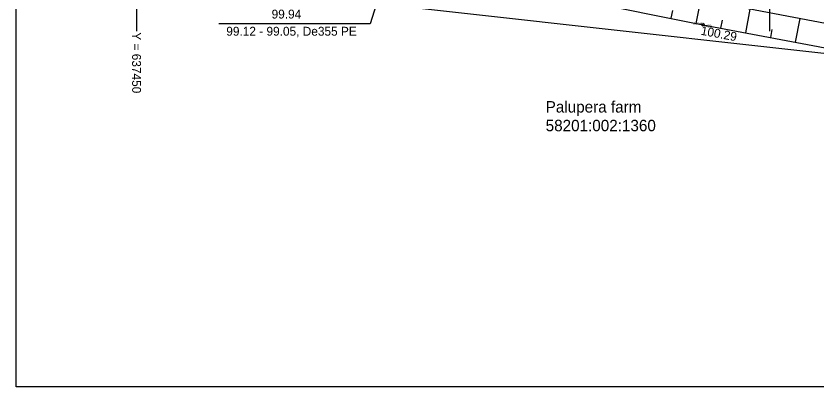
# Model space of a CAD drawing. Extents: x 635719 to 638176, y 6441299 to 6444594.
# Drawn here: x 637440.5 to 637503.7, y 6444119.9 to 6444149.2 of the extents above; entities that cross this region are included whole.
import ezdxf

# ---------------------------------------------------------------- set-up
doc = ezdxf.new("R2010")
doc.units = 0
for name, color, linetype in [('KORGUS-EH2000', 7, 'Continuous'), ('MOOTKOOD', 7, 'Continuous'), ('MOOTKORG-EH2000', 7, 'Continuous'), ('MOOTMPUNKT', 7, 'Continuous'), ('MOOTNR', 7, 'Continuous'), ('MOOTPIIR', 7, 'Continuous'), ('PIIR', 7, 'Continuous'), ('RELJEEF', 7, 'Continuous'), ('TRUUP', 7, 'Continuous'), ('VORK', 7, 'Continuous'), ('VORMISTUS', 7, 'Continuous')]:
    doc.layers.add(name, color=color, linetype=linetype)

msp = doc.modelspace()

# ---------------------------------------------------------------- linework, layer by layer
at = {"layer": 'KORGUS-EH2000'}
msp.add_circle((637494.73, 6444148.495), 0.1, dxfattribs=at)
at = {"layer": 'MOOTMPUNKT'}
msp.add_circle((637494.73, 6444148.495), 0.1, dxfattribs=at)
at = {"layer": 'MOOTPIIR'}
msp.add_lwpolyline([(637467.759, 6444305.572), (637525.659, 6444313.571), (637543.393, 6444271.84), (637547.069, 6444211.115), (637523.174, 6444144.126), (637464.083, 6444150.73), (637441.175, 6444159.172), (637441.141, 6444165.162), (637457.547, 6444166.796)], close=True, dxfattribs=at)
at = {"layer": 'RELJEEF'}
for p, q in [((637494.19, 6444148.605), (637494.571, 6444150.475)), ((637492.23, 6444149.005), (637492.356, 6444149.623)), ((637498.119, 6444147.859), (637498.47, 6444149.729)), ((637496.154, 6444148.228), (637496.271, 6444148.853)), ((637502.051, 6444147.122), (637502.4, 6444148.981)), ((637500.085, 6444147.49), (637500.202, 6444148.112))]:
    msp.add_line(p, q, dxfattribs=at)
for points in [[(637470.126, 6444151.819), (637471.571, 6444152.114), (637474.677, 6444151.841), (637484.888, 6444150.502), (637494.73, 6444148.495), (637505.642, 6444146.448), (637511.054, 6444146.591), (637516.735, 6444148.339), (637521.278, 6444151.312), (637525.016, 6444155.549), (637527.865, 6444159.959), (637529.418, 6444165.892), (637531.576, 6444176.927), (637533.347, 6444188.143), (637534.468, 6444197.895), (637535.07, 6444203.979)], [(637532.595, 6444204.221), (637532.004, 6444198.772), (637530.832, 6444188.534), (637529.484, 6444177.737), (637527.484, 6444166.825), (637524.735, 6444159.671), (637518.851, 6444152.447), (637513.184, 6444149.405), (637508.973, 6444148.569), (637504.963, 6444148.494), (637495.251, 6444150.341), (637484.82, 6444152.392), (637473.952, 6444153.756)]]:
    msp.add_lwpolyline(points, dxfattribs=at)
at = {"layer": 'TRUUP'}
for points in [[(637470.197, 6444154.083), (637468.455, 6444148.561)], [(637468.455, 6444148.561), (637456.505, 6444148.561)]]:
    msp.add_lwpolyline(points, dxfattribs=at)
at = {"layer": 'VORK'}
for p, q in [((637450, 6444152), (637450, 6444148)), ((637500, 6444152), (637500, 6444148))]:
    msp.add_line(p, q, dxfattribs=at)
at = {"layer": 'VORMISTUS'}
msp.add_lwpolyline([(637440.481, 6444309.908), (637578.981, 6444309.908), (637578.981, 6444119.908), (637440.481, 6444119.908)], close=True, dxfattribs=at)

# ---------------------------------------------------------------- texts
at = {"layer": 'KORGUS-EH2000'}
msp.add_text(' 100.29', height=0.7, rotation=349.37527, dxfattribs=at).set_placement((637494.266, 6444147.764))
at = {"layer": 'MOOTKOOD'}
msp.add_text(' 66hein', height=0.2, dxfattribs=at).set_placement((637493.9, 6444148.495))
at = {"layer": 'MOOTKORG-EH2000'}
msp.add_text(' 100.29', height=0.7, rotation=349.37527, dxfattribs=at).set_placement((637494.266, 6444147.764))
at = {"layer": 'MOOTNR'}
msp.add_text(' 1420', height=0.2, dxfattribs=at).set_placement((637494.73, 6444148.294))
at = {"layer": 'PIIR'}
for s, p in [('Palupera farm', (637482.311, 6444141.569)), ('58201:002:1360', (637482.311, 6444140.093))]:
    msp.add_text(s, height=0.9, dxfattribs=at).set_placement(p)
at = {"layer": 'TRUUP'}
for s, p in [(' 99.94', (637460.406, 6444148.988)), (' 99.12 - 99.05, De355 PE', (637456.827, 6444147.633))]:
    msp.add_text(s, height=0.7, dxfattribs=at).set_placement(p)
at = {"layer": 'VORK'}
msp.add_text('Y = 637450 ', height=0.7, rotation=270, dxfattribs=at).set_placement((637449.65, 6444147.9))

doc.saveas('drawing.dxf')
